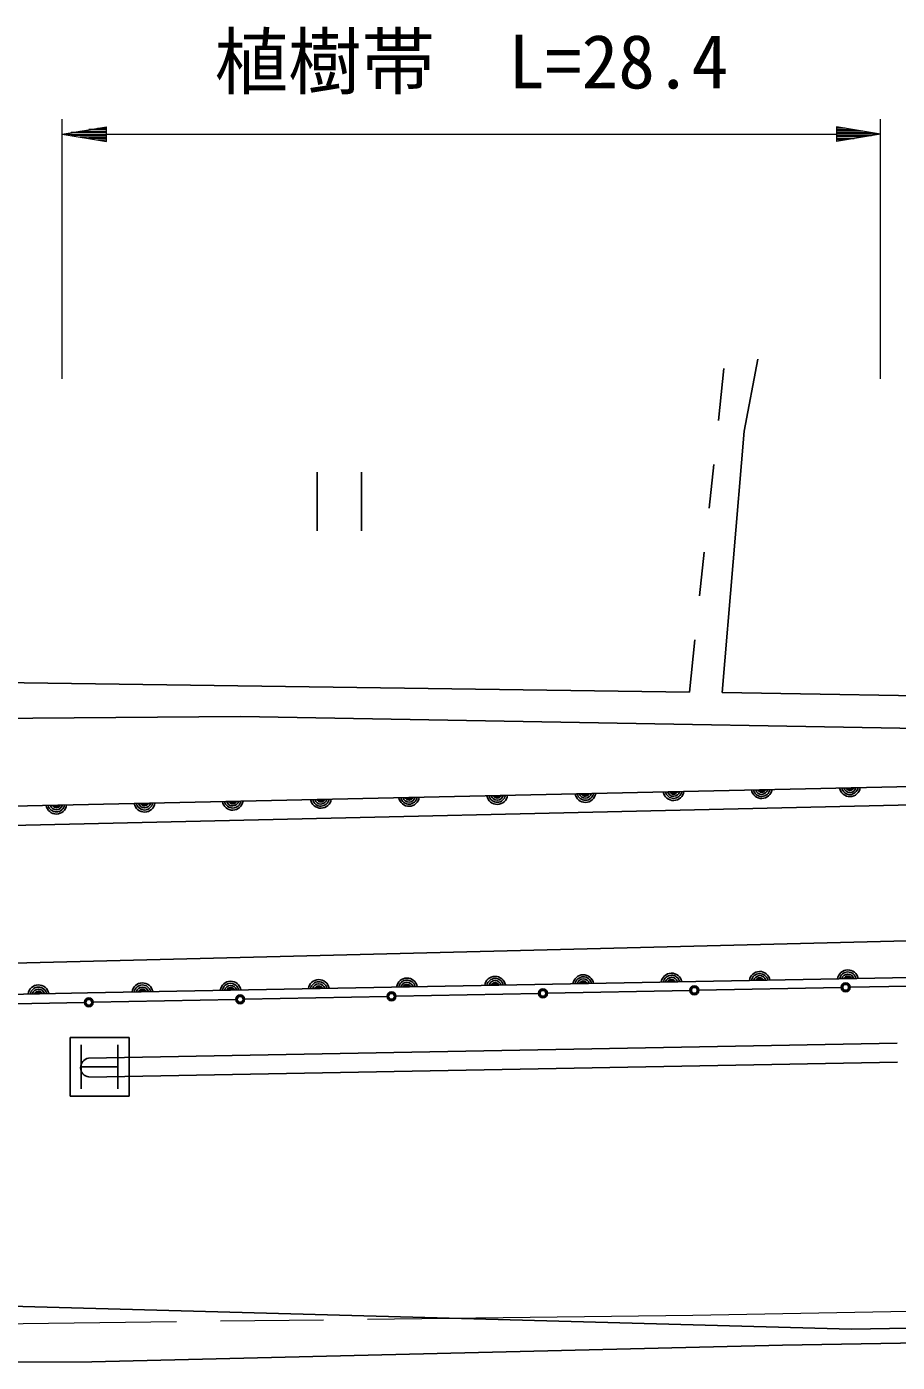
# Model space of a CAD drawing. Units: millimetres, scale not verified. Extents: x 40000 to 680000, y 20000 to 380000.
# Drawn here: x 187147 to 216762, y 286828 to 332253 of the extents above; entities that cross this region are included whole.
import ezdxf
from ezdxf.enums import TextEntityAlignment as Align

# ---------------------------------------------------------------- set-up
doc = ezdxf.new("R2010")
doc.units = ezdxf.units.MM
doc.header["$LTSCALE"] = 1000
doc.linetypes.add('CHAIN', pattern=[18.5, 12, -1.5, 3.5, -1.5])
for name, color, linetype, lineweight in [('M-BGD', 7, 'Continuous', 25), ('M-BMK', 2, 'CHAIN', 13), ('M-STR-HTXT', 7, 'Continuous', 13), ('M-STR-STRC', 7, 'Continuous', 25), ('M-STR-STRD', 7, 'Continuous', 25)]:
    doc.layers.add(name, color=color, linetype=linetype, lineweight=lineweight)
doc.styles.add('ＭＳ ゴシック', font='')
doc.styles.get('ＭＳ ゴシック').set_extended_font_data('MS Gothic')

msp = doc.modelspace()

# ---------------------------------------------------------------- linework, layer by layer
at = {"layer": 'M-BGD'}
for p, q in [((210677, 318857), (210867, 320633)), ((197033, 317105), (197033, 315105)), ((198533, 317105), (198533, 315105)), ((210358, 315874), (210517, 317365)), ((210039, 312891), (210198, 314382)), ((209689, 309624), (209879, 311399)), ((111243, 304089), (235076, 306804)), ((111069, 303343), (235145, 306200)), ((204558, 299374), (199708, 299278)), ((209707, 299476), (204858, 299380)), ((214857, 299578), (210007, 299482)), ((220006, 299680), (215157, 299584)), ((189110, 299069), (184234, 298966)), ((194259, 299171), (189410, 299075)), ((199409, 299273), (194559, 299177))]:
    msp.add_line(p, q, dxfattribs=at)
for points in [[(178495, 323651), (182692, 311028), (184625, 309971), (209689, 309624)], [(212014, 320948), (211551, 318492), (210806, 309614), (229469, 309292), (230959, 310520), (229489, 319992)], [(111698, 305969), (132553, 306633), (133402, 307176), (145618, 307506), (151937, 307930), (164271, 307636), (176745, 307933), (185926, 308719), (194416, 308792), (227744, 308205), (231783, 309733), (232826, 309724), (236217, 309016), (236609, 308550), (237344, 307325)], [(110902, 298488), (164915, 299863), (240679, 301754)], [(270102, 301320), (240947, 300353), (189210, 299398), (110899, 297765)]]:
    msp.add_lwpolyline(points, dxfattribs=at)
for centre, radius in [((199559, 299276), 150), ((199559, 299276), 120), ((199559, 299276), 100), ((199559, 299276), 100), ((199559, 299276), 100), ((199559, 299276), 100), ((204708, 299377), 150), ((204708, 299377), 120), ((204708, 299377), 100), ((204708, 299377), 100), ((204708, 299377), 100), ((204708, 299377), 100), ((209857, 299479), 150), ((209857, 299479), 120), ((209857, 299479), 100), ((209857, 299479), 100), ((209857, 299479), 100), ((209857, 299479), 100), ((215007, 299581), 150), ((215007, 299581), 120), ((215007, 299581), 100), ((215007, 299581), 100), ((215007, 299581), 100), ((215007, 299581), 100), ((189260, 299072), 150), ((189260, 299072), 120), ((189260, 299072), 100), ((189260, 299072), 100), ((189260, 299072), 100), ((189260, 299072), 100), ((194409, 299174), 150), ((194409, 299174), 120), ((194409, 299174), 100), ((194409, 299174), 100), ((194409, 299174), 100), ((194409, 299174), 100)]:
    msp.add_circle(centre, radius, dxfattribs=at)
for centre, radius, start, end in [((206151, 306224), 354, 190.0537, 352.4589), ((206151, 306224), 283, 192.2777, 350.2348), ((206151, 306224), 212, 196.0241, 346.4885), ((206151, 306224), 142, 203.7358, 338.7768), ((206151, 306224), 100, 214.0535, 328.4591), ((206151, 306224), 100, 214.0535, 328.4591), ((209150, 306290), 354, 190.0537, 352.4589), ((209150, 306290), 283, 192.2777, 350.2348), ((209150, 306290), 212, 196.0241, 346.4885), ((209150, 306290), 142, 203.7358, 338.7768), ((209150, 306290), 100, 214.0535, 328.4591), ((209150, 306290), 100, 214.0535, 328.4591), ((212149, 306356), 354, 190.0537, 352.4589), ((212149, 306356), 283, 192.2777, 350.2348), ((212149, 306356), 212, 196.0241, 346.4885), ((212149, 306356), 142, 203.7358, 338.7768), ((212149, 306356), 100, 214.0535, 328.4591), ((212149, 306356), 100, 214.0535, 328.4591), ((215149, 306422), 354, 190.0537, 352.4589), ((215149, 306422), 283, 192.2777, 350.2348), ((215149, 306422), 212, 196.0241, 346.4885), ((215149, 306422), 142, 203.7358, 338.7768), ((215149, 306422), 100, 214.0535, 328.4591), ((215149, 306422), 100, 214.0535, 328.4591), ((188155, 305830), 354, 190.0537, 352.4589), ((188155, 305830), 283, 192.2777, 350.2348), ((188155, 305830), 212, 196.0241, 346.4885), ((188155, 305830), 142, 203.7358, 338.7768), ((188155, 305830), 100, 214.0535, 328.4591), ((188155, 305830), 100, 214.0535, 328.4591), ((191154, 305895), 354, 190.0537, 352.4589), ((191154, 305895), 283, 192.2777, 350.2348), ((191154, 305895), 212, 196.0241, 346.4885), ((191154, 305895), 142, 203.7358, 338.7768), ((191154, 305895), 100, 214.0535, 328.4591), ((191154, 305895), 100, 214.0535, 328.4591), ((194154, 305961), 354, 190.0537, 352.4589), ((194154, 305961), 283, 192.2777, 350.2348), ((194154, 305961), 212, 196.0241, 346.4885), ((194154, 305961), 142, 203.7358, 338.7768), ((194154, 305961), 100, 214.0535, 328.4591), ((194154, 305961), 100, 214.0535, 328.4591), ((197153, 306027), 354, 190.0537, 352.4589), ((197153, 306027), 283, 192.2777, 350.2348), ((197153, 306027), 212, 196.0241, 346.4885), ((197153, 306027), 142, 203.7358, 338.7768), ((197153, 306027), 100, 214.0535, 328.4591), ((197153, 306027), 100, 214.0535, 328.4591), ((200152, 306093), 354, 190.0537, 352.4589), ((200152, 306093), 283, 192.2777, 350.2348), ((200152, 306093), 212, 196.0241, 346.4885), ((200152, 306093), 142, 203.7358, 338.7768), ((200152, 306093), 100, 214.0535, 328.4591), ((200152, 306093), 100, 214.0535, 328.4591), ((203151, 306158), 354, 190.0537, 352.4589), ((203151, 306158), 283, 192.2777, 350.2348), ((203151, 306158), 212, 196.0241, 346.4885), ((203151, 306158), 142, 203.7358, 338.7768), ((203151, 306158), 100, 214.0535, 328.4591), ((203151, 306158), 100, 214.0535, 328.4591), ((197083, 299489), 354, 9.8546, 172.2598), ((200082, 299544), 354, 9.8546, 172.2598), ((200082, 299544), 283, 12.0787, 170.0358), ((203082, 299600), 354, 9.8546, 172.2598), ((203082, 299600), 283, 12.0787, 170.0358), ((203082, 299600), 212, 15.825, 166.2894), ((206081, 299655), 354, 9.8546, 172.2598), ((206081, 299655), 283, 12.0787, 170.0358), ((206081, 299655), 212, 15.825, 166.2894), ((209081, 299710), 354, 9.8546, 172.2598), ((209081, 299710), 283, 12.0787, 170.0358), ((209081, 299710), 212, 15.825, 166.2894), ((209081, 299710), 142, 23.5367, 158.5777), ((209081, 299710), 100, 33.8544, 148.26), ((209081, 299710), 100, 33.8544, 148.26), ((212080, 299766), 354, 9.8546, 172.2598), ((212080, 299766), 283, 12.0787, 170.0358), ((212080, 299766), 212, 15.825, 166.2894), ((212080, 299766), 142, 23.5367, 158.5777), ((212080, 299766), 100, 33.8544, 148.26), ((212080, 299766), 100, 33.8544, 148.26), ((215080, 299821), 354, 9.8546, 172.2598), ((215080, 299821), 283, 12.0787, 170.0358), ((215080, 299821), 212, 15.825, 166.2894), ((215080, 299821), 142, 23.5367, 158.5777), ((215080, 299821), 100, 33.8544, 148.26), ((215080, 299821), 100, 33.8544, 148.26), ((187548, 299309), 354, 9.9918, 172.397), ((187548, 299309), 283, 12.2158, 170.1729), ((187548, 299309), 212, 15.9621, 166.4266), ((187548, 299309), 142, 23.6739, 158.7149), ((187548, 299309), 100, 33.9915, 148.3972), ((187548, 299309), 100, 33.9915, 148.3972), ((191084, 299378), 354, 9.8546, 172.2598), ((191084, 299378), 283, 12.0787, 170.0358), ((191084, 299378), 212, 15.825, 166.2894), ((191084, 299378), 142, 23.5367, 158.5777), ((191084, 299378), 100, 33.8544, 148.26), ((191084, 299378), 100, 33.8544, 148.26), ((194083, 299434), 354, 9.8546, 172.2598), ((194083, 299434), 283, 12.0787, 170.0358), ((194083, 299434), 212, 15.825, 166.2894), ((194083, 299434), 142, 23.5367, 158.5777), ((194083, 299434), 100, 33.8544, 148.26), ((194083, 299434), 100, 33.8544, 148.26), ((197083, 299489), 283, 12.0787, 170.0358), ((197083, 299489), 212, 15.825, 166.2894), ((197083, 299489), 142, 23.5367, 158.5777), ((197083, 299489), 100, 33.8544, 148.26), ((197083, 299489), 100, 33.8544, 148.26), ((200082, 299544), 212, 15.825, 166.2894), ((200082, 299544), 142, 23.5367, 158.5777), ((200082, 299544), 100, 33.8544, 148.26), ((200082, 299544), 100, 33.8544, 148.26), ((203082, 299600), 142, 23.5367, 158.5777), ((203082, 299600), 100, 33.8544, 148.26), ((203082, 299600), 100, 33.8544, 148.26), ((206081, 299655), 142, 23.5367, 158.5777), ((206081, 299655), 100, 33.8544, 148.26), ((206081, 299655), 100, 33.8544, 148.26)]:
    msp.add_arc(centre, radius, start, end, dxfattribs=at)
at = {"layer": 'M-BMK'}
msp.add_lwpolyline([(161743, 287837), (209803, 288431), (260118, 289350)], dxfattribs=at)
at = {"layer": 'M-STR-HTXT'}
for p, q in [((188356, 320277), (188356, 329103)), ((216190, 320277), (216190, 329103)), ((188356, 328603), (189856, 328853)), ((188356, 328603), (189856, 328353)), ((188356, 328603), (189856, 328603)), ((189856, 328653), (188656, 328653)), ((189856, 328553), (188656, 328553)), ((188956, 328703), (189856, 328703)), ((188956, 328503), (189856, 328503)), ((189856, 328753), (189256, 328753)), ((189856, 328453), (189256, 328453)), ((189556, 328803), (189856, 328803)), ((189856, 328353), (189856, 328853)), ((189856, 328603), (214690, 328603)), ((216190, 328603), (214690, 328853)), ((214690, 328853), (214690, 328353)), ((214990, 328803), (214690, 328803)), ((214690, 328753), (215290, 328753)), ((215590, 328703), (214690, 328703)), ((214690, 328653), (215890, 328653)), ((216190, 328603), (214690, 328353)), ((216190, 328603), (214690, 328603)), ((214690, 328553), (215890, 328553)), ((215590, 328503), (214690, 328503)), ((214690, 328453), (215290, 328453)), ((189556, 328403), (189856, 328403)), ((214990, 328403), (214690, 328403))]:
    msp.add_line(p, q, dxfattribs=at)
at = {"layer": 'M-STR-STRC'}
for p, q in [((188627, 295874), (188627, 297874)), ((188627, 297874), (190627, 297874)), ((189002, 297624), (189002, 296124)), ((190252, 297624), (190252, 296124)), ((190627, 297874), (190627, 295874)), ((189002, 296874), (190252, 296874)), ((190627, 295874), (188627, 295874))]:
    msp.add_line(p, q, dxfattribs=at)
at = {"layer": 'M-STR-STRD'}
for p, q in [((189245, 297170), (216762, 297678)), ((189257, 296531), (216774, 297039)), ((215206, 287951), (245635, 288470))]:
    msp.add_line(p, q, dxfattribs=at)
for points in [[(215206, 287951), (182850, 288842), (112678, 287379)], [(112655, 286834), (160143, 287812), (164266, 287868), (183992, 286828), (189363, 286847), (212854, 287411), (245644, 287970)]]:
    msp.add_lwpolyline(points, dxfattribs=at)
msp.add_arc((189303, 296852), 324, 100.2735, 261.8417, dxfattribs=at)

# ---------------------------------------------------------------- texts
at = {"layer": 'M-STR-HTXT', "style": 'ＭＳ ゴシック'}
msp.add_text('植樹帯  L=28.4', height=1833, dxfattribs=at).set_placement((202273, 329603), align=Align.BOTTOM_CENTER)

doc.saveas('drawing.dxf')
